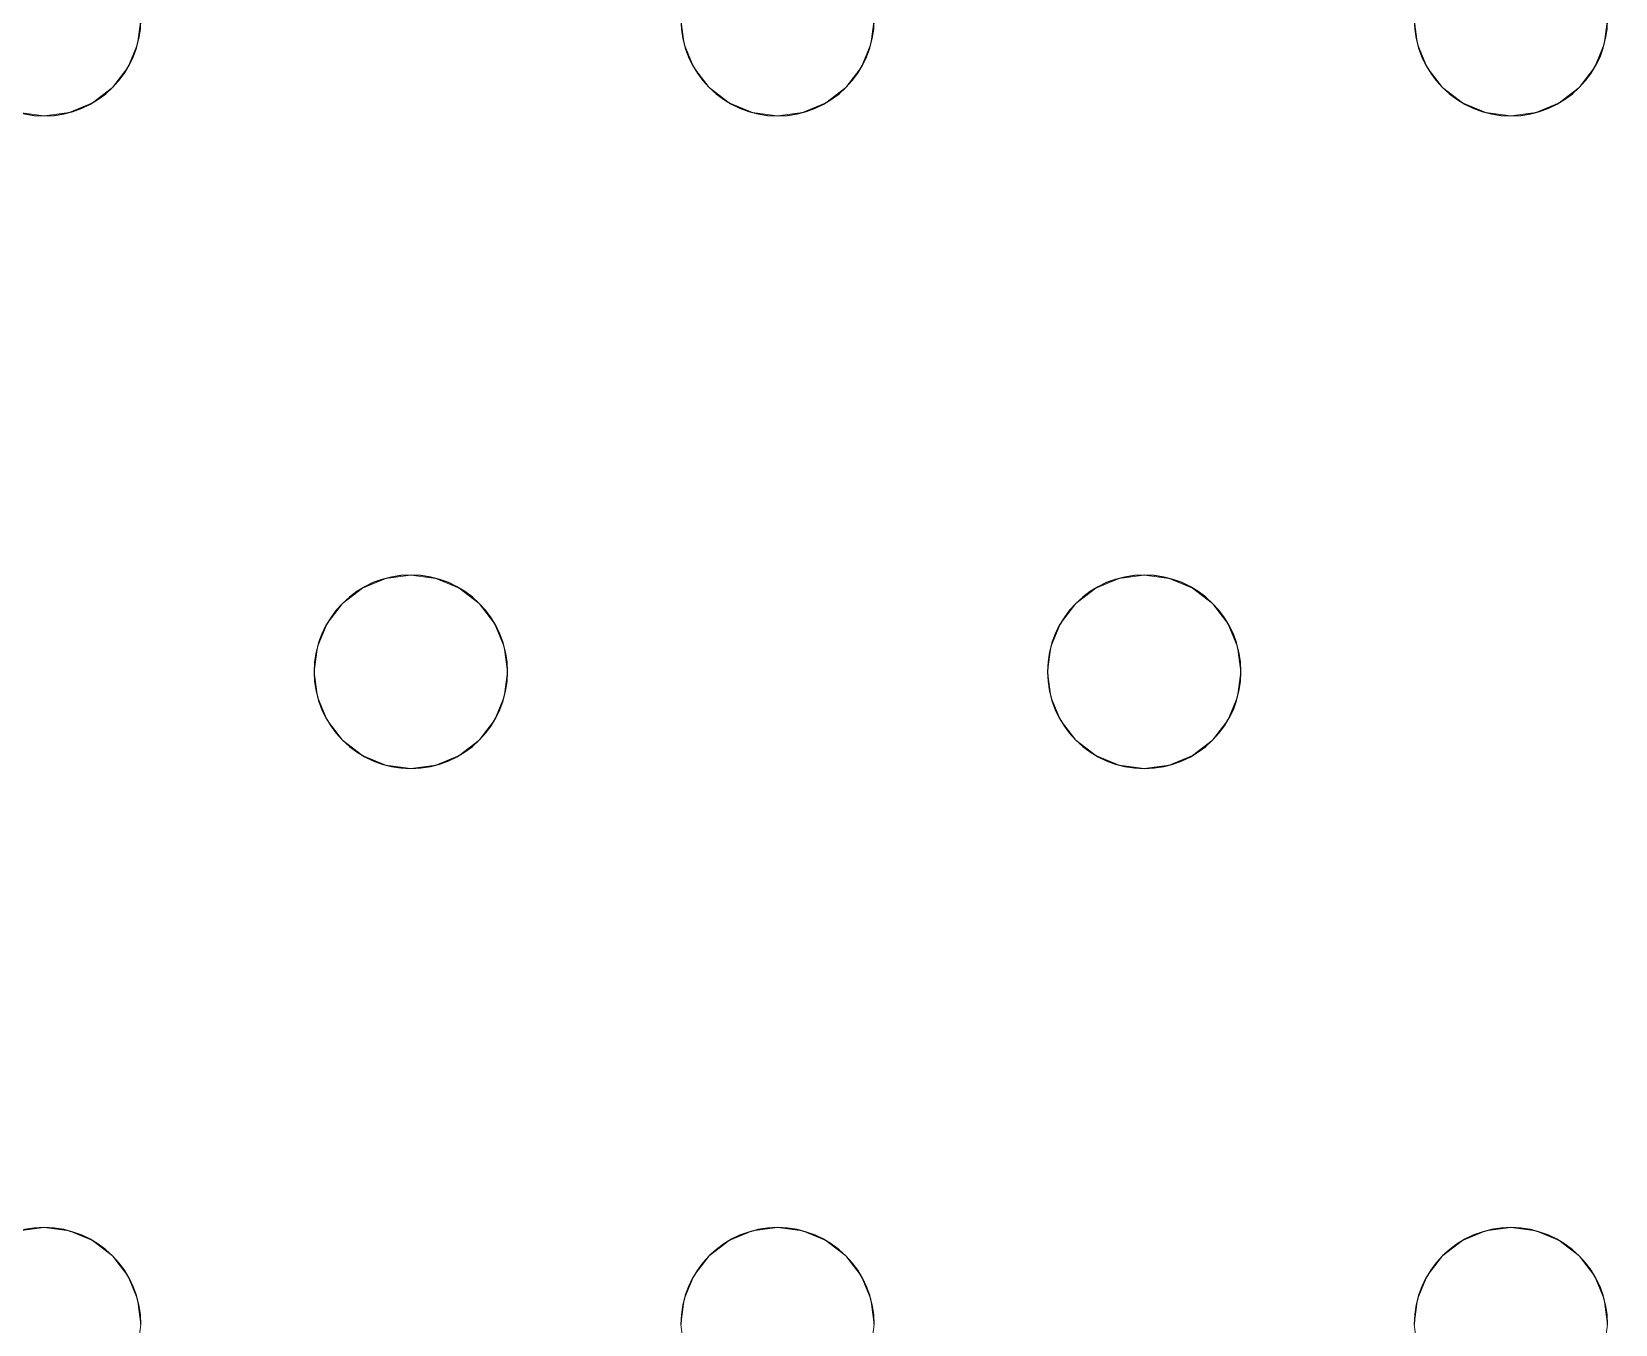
# Model space of a CAD drawing. Header units: millimetres. Extents: x -1 to 1601, y -701 to 1.
# Drawn here: x 1441.6 to 1507.1, y -206 to -152.5 of the extents above; entities that cross this region are included whole.
import ezdxf

# ---------------------------------------------------------------- set-up
doc = ezdxf.new("R2010")
doc.units = ezdxf.units.MM
doc.layers.add('IQ_200_3D', color=1, linetype='Continuous')
doc.layers.add('IQ_204_2D', color=7, linetype='Continuous')

msp = doc.modelspace()

# ---------------------------------------------------------------- linework, layer by layer
at = {"layer": 'IQ_200_3D', "lineweight": 18}
for points, invisible_edges in [([(122.762, -68.034, 850), (1477.238, -68.034, 850), (1477.238, -397.966, 850), (122.762, -397.966, 850)], 10), ([(122.762, -68.034, 860), (122.762, -397.966, 860), (1477.238, -397.966, 860), (1477.238, -68.034, 860)], 5), ([(1524.204, -351, 850), (1489.393, -396.366, 850), (1477.238, -397.966, 850), (1477.238, -68.034, 850)], 13), ([(1477.238, -68.034, 850), (1489.393, -69.634, 850), (1524.204, -115, 850), (1524.204, -351, 850)], 10), ([(1477.238, -397.966, 860), (1524.204, -351, 860), (1524.204, -115, 860), (1477.238, -68.034, 860)], 13), ([(1506.648, -153.035, 888), (1506.784, -152, 888), (1522.151, -119.8, 888), (1506.648, -204.965, 888)], 14), ([(1522.151, -119.8, 888), (1506.784, -206, 888), (1506.648, -204.965, 888)], 13), ([(1506.784, -206, 888), (1522.151, -119.8, 888), (1506.784, -260, 888), (1506.648, -258.965, 888)], 11), ([(1506.648, -153.035, 890), (1506.648, -204.965, 890), (1522.151, -119.8, 890), (1506.784, -152, 890)], 7), ([(1506.784, -260, 890), (1522.151, -119.8, 890), (1506.784, -206, 890), (1506.648, -258.965, 890)], 7), ([(1506.784, -206, 890), (1522.151, -119.8, 890), (1506.648, -204.965, 890)], 3), ([(1506.784, -260, 890), (1506.648, -261.035, 890), (1522.151, -349.072, 890), (1522.151, -119.8, 890)], 10), ([(1522.151, -119.8, 888), (1522.151, -349.072, 888), (1506.784, -260, 888)], 14), ([(1468.451, -152, 888), (1468.587, -153.035, 888), (1446.118, -152, 888), (1445.981, -150.965, 888)], 10), ([(1468.451, -152, 890), (1445.981, -150.965, 890), (1446.118, -152, 890), (1468.587, -153.035, 890)], 5), ([(1476.451, -152, 888), (1476.315, -150.965, 888), (1498.784, -152, 888), (1498.921, -153.035, 888)], 10), ([(1445.981, -153.035, 890), (1446.118, -152, 890), (1446.118, -152, 888), (1445.981, -153.035, 888)], 8), ([(1445.981, -153.035, 888), (1446.118, -152, 888), (1468.587, -153.035, 888), (1468.987, -154, 888)], 10), ([(1445.981, -153.035, 890), (1468.987, -154, 890), (1468.587, -153.035, 890), (1446.118, -152, 890)], 5), ([(1468.451, -152, 890), (1468.587, -153.035, 890), (1468.587, -153.035, 888), (1468.451, -152, 888)], 2), ([(1476.315, -153.035, 890), (1476.451, -152, 890), (1476.451, -152, 888), (1476.315, -153.035, 888)], 8), ([(1476.315, -153.035, 888), (1476.451, -152, 888), (1498.921, -153.035, 888), (1499.32, -154, 888)], 10), ([(1476.451, -152, 890), (1476.315, -153.035, 890), (1498.921, -153.035, 890), (1498.784, -152, 890)], 10), ([(1498.784, -152, 890), (1498.921, -153.035, 890), (1498.921, -153.035, 888), (1498.784, -152, 888)], 2), ([(1506.648, -153.035, 890), (1506.784, -152, 890), (1506.784, -152, 888), (1506.648, -153.035, 888)], 8), ([(1445.582, -154, 890), (1445.981, -153.035, 890), (1445.981, -153.035, 888), (1445.582, -154, 888)], 10), ([(1445.582, -154, 888), (1445.981, -153.035, 888), (1468.987, -154, 888), (1457.284, -175, 888)], 14), ([(1445.582, -154, 890), (1457.284, -175, 890), (1468.987, -154, 890), (1445.981, -153.035, 890)], 7), ([(1468.587, -153.035, 890), (1468.987, -154, 890), (1468.987, -154, 888), (1468.587, -153.035, 888)], 10), ([(1475.915, -154, 890), (1476.315, -153.035, 890), (1476.315, -153.035, 888), (1475.915, -154, 888)], 10), ([(1475.915, -154, 888), (1476.315, -153.035, 888), (1499.32, -154, 888), (1487.618, -175, 888)], 14), ([(1499.32, -154, 890), (1476.315, -153.035, 890), (1475.915, -154, 890), (1487.618, -175, 890)], 13), ([(1499.32, -154, 890), (1498.921, -153.035, 890), (1476.315, -153.035, 890)], 14), ([(1498.921, -153.035, 890), (1499.32, -154, 890), (1499.32, -154, 888), (1498.921, -153.035, 888)], 10), ([(1506.248, -154, 890), (1506.648, -153.035, 890), (1506.648, -153.035, 888), (1506.248, -154, 888)], 10), ([(1506.248, -154, 888), (1506.648, -153.035, 888), (1506.648, -204.965, 888), (1506.248, -204, 888)], 10), ([(1506.648, -204.965, 890), (1506.648, -153.035, 890), (1506.248, -154, 890), (1506.248, -204, 890)], 5), ([(1444.946, -154.828, 890), (1445.582, -154, 890), (1445.582, -154, 888), (1444.946, -154.828, 888)], 10), ([(1444.946, -154.828, 888), (1445.582, -154, 888), (1457.284, -175, 888), (1456.249, -175.136, 888)], 10), ([(1457.284, -175, 890), (1445.582, -154, 890), (1444.946, -154.828, 890), (1456.249, -175.136, 890)], 5), ([(1457.284, -175, 888), (1468.987, -154, 888), (1469.623, -154.828, 888), (1458.32, -175.136, 888)], 5), ([(1468.987, -154, 890), (1457.284, -175, 890), (1469.623, -154.828, 890)], 3), ([(1468.987, -154, 890), (1469.623, -154.828, 890), (1469.623, -154.828, 888), (1468.987, -154, 888)], 10), ([(1475.279, -154.828, 890), (1475.915, -154, 890), (1475.915, -154, 888), (1475.279, -154.828, 888)], 10), ([(1475.279, -154.828, 888), (1475.915, -154, 888), (1487.618, -175, 888), (1486.582, -175.136, 888)], 10), ([(1487.618, -175, 890), (1475.915, -154, 890), (1475.279, -154.828, 890), (1486.582, -175.136, 890)], 5), ([(1487.618, -175, 888), (1499.32, -154, 888), (1499.956, -154.828, 888), (1488.653, -175.136, 888)], 5), ([(1499.956, -154.828, 890), (1499.32, -154, 890), (1487.618, -175, 890), (1488.653, -175.136, 890)], 10), ([(1499.32, -154, 890), (1499.956, -154.828, 890), (1499.956, -154.828, 888), (1499.32, -154, 888)], 10), ([(1505.613, -154.828, 890), (1506.248, -154, 890), (1506.248, -154, 888), (1505.613, -154.828, 888)], 10), ([(1505.613, -154.828, 888), (1506.248, -154, 888), (1506.248, -204, 888), (1505.613, -203.172, 888)], 10), ([(1506.248, -204, 890), (1506.248, -154, 890), (1505.613, -154.828, 890), (1505.613, -203.172, 890)], 5), ([(1444.118, -155.464, 890), (1444.946, -154.828, 890), (1444.946, -154.828, 888), (1444.118, -155.464, 888)], 10), ([(1456.249, -175.136, 888), (1444.118, -155.464, 888), (1444.946, -154.828, 888)], 13), ([(1456.249, -175.136, 890), (1444.946, -154.828, 890), (1444.118, -155.464, 890)], 13), ([(1458.32, -175.136, 890), (1470.451, -155.464, 890), (1469.623, -154.828, 890), (1457.284, -175, 890)], 5), ([(1470.451, -155.464, 888), (1459.284, -175.536, 888), (1458.32, -175.136, 888), (1469.623, -154.828, 888)], 5), ([(1469.623, -154.828, 890), (1470.451, -155.464, 890), (1470.451, -155.464, 888), (1469.623, -154.828, 888)], 10), ([(1474.451, -155.464, 890), (1475.279, -154.828, 890), (1475.279, -154.828, 888), (1474.451, -155.464, 888)], 10), ([(1486.582, -175.136, 888), (1485.618, -175.536, 888), (1474.451, -155.464, 888), (1475.279, -154.828, 888)], 10), ([(1486.582, -175.136, 890), (1475.279, -154.828, 890), (1474.451, -155.464, 890)], 13), ([(1488.653, -175.136, 888), (1499.956, -154.828, 888), (1500.784, -155.464, 888)], 13), ([(1488.653, -175.136, 890), (1500.784, -155.464, 890), (1499.956, -154.828, 890)], 13), ([(1499.956, -154.828, 890), (1500.784, -155.464, 890), (1500.784, -155.464, 888), (1499.956, -154.828, 888)], 10), ([(1504.784, -155.464, 890), (1505.613, -154.828, 890), (1505.613, -154.828, 888), (1504.784, -155.464, 888)], 10), ([(1505.613, -203.172, 888), (1504.784, -202.536, 888), (1504.784, -155.464, 888), (1505.613, -154.828, 888)], 10), ([(1504.784, -155.464, 890), (1505.613, -203.172, 890), (1505.613, -154.828, 890)], 3), ([(1441.082, -155.864, 888), (1442.118, -156, 888), (1429.779, -176.172, 888), (1428.951, -175.536, 888)], 10), ([(1442.118, -156, 890), (1441.082, -155.864, 890), (1429.779, -176.172, 890), (1430.415, -177, 890)], 10), ([(1442.118, -156, 888), (1441.082, -155.864, 888), (1441.082, -155.864, 890), (1442.118, -156, 890)], 10), ([(1443.153, -155.864, 888), (1442.118, -156, 888), (1442.118, -156, 890), (1443.153, -155.864, 890)], 10), ([(1454.456, -176.172, 888), (1453.82, -177, 888), (1442.118, -156, 888), (1443.153, -155.864, 888)], 10), ([(1454.456, -176.172, 890), (1455.284, -175.536, 890), (1443.153, -155.864, 890), (1442.118, -156, 890)], 10), ([(1443.153, -155.864, 890), (1444.118, -155.464, 890), (1444.118, -155.464, 888), (1443.153, -155.864, 888)], 10), ([(1455.284, -175.536, 888), (1443.153, -155.864, 888), (1444.118, -155.464, 888), (1456.249, -175.136, 888)], 5), ([(1455.284, -175.536, 890), (1456.249, -175.136, 890), (1444.118, -155.464, 890), (1443.153, -155.864, 890)], 10), ([(1454.456, -176.172, 888), (1443.153, -155.864, 888), (1455.284, -175.536, 888)], 3), ([(1459.284, -175.536, 890), (1471.416, -155.864, 890), (1470.451, -155.464, 890), (1458.32, -175.136, 890)], 5), ([(1471.416, -155.864, 888), (1459.284, -175.536, 888), (1470.451, -155.464, 888)], 3), ([(1460.113, -176.172, 888), (1459.284, -175.536, 888), (1471.416, -155.864, 888), (1472.451, -156, 888)], 10), ([(1460.113, -176.172, 890), (1472.451, -156, 890), (1471.416, -155.864, 890), (1459.284, -175.536, 890)], 5), ([(1470.451, -155.464, 890), (1471.416, -155.864, 890), (1471.416, -155.864, 888), (1470.451, -155.464, 888)], 10), ([(1472.451, -156, 888), (1471.416, -155.864, 888), (1471.416, -155.864, 890), (1472.451, -156, 890)], 10), ([(1473.486, -155.864, 888), (1472.451, -156, 888), (1472.451, -156, 890), (1473.486, -155.864, 890)], 10), ([(1472.451, -156, 888), (1473.486, -155.864, 888), (1484.789, -176.172, 888), (1484.153, -177, 888)], 10), ([(1473.486, -155.864, 890), (1472.451, -156, 890), (1484.789, -176.172, 890), (1485.618, -175.536, 890)], 10), ([(1473.486, -155.864, 890), (1474.451, -155.464, 890), (1474.451, -155.464, 888), (1473.486, -155.864, 888)], 10), ([(1473.486, -155.864, 888), (1474.451, -155.464, 888), (1485.618, -175.536, 888), (1484.789, -176.172, 888)], 10), ([(1474.451, -155.464, 890), (1473.486, -155.864, 890), (1485.618, -175.536, 890), (1486.582, -175.136, 890)], 10), ([(1500.784, -155.464, 888), (1501.749, -155.864, 888), (1489.618, -175.536, 888), (1488.653, -175.136, 888)], 10), ([(1489.618, -175.536, 890), (1501.749, -155.864, 890), (1500.784, -155.464, 890), (1488.653, -175.136, 890)], 5), ([(1501.749, -155.864, 888), (1502.784, -156, 888), (1490.446, -176.172, 888), (1489.618, -175.536, 888)], 10), ([(1490.446, -176.172, 890), (1501.749, -155.864, 890), (1489.618, -175.536, 890)], 3), ([(1502.784, -156, 888), (1503.82, -155.864, 888), (1491.082, -177, 888), (1490.446, -176.172, 888)], 10), ([(1502.784, -156, 890), (1501.749, -155.864, 890), (1490.446, -176.172, 890), (1491.082, -177, 890)], 10), ([(1503.82, -155.864, 888), (1504.784, -155.464, 888), (1491.481, -177.965, 888), (1491.082, -177, 888)], 10), ([(1503.82, -155.864, 890), (1502.784, -156, 890), (1491.082, -177, 890), (1491.481, -177.965, 890)], 10), ([(1491.618, -179, 888), (1491.481, -177.965, 888), (1504.784, -155.464, 888), (1504.784, -202.536, 888)], 14), ([(1504.784, -155.464, 890), (1503.82, -155.864, 890), (1491.481, -177.965, 890), (1491.618, -179, 890)], 10), ([(1504.784, -155.464, 890), (1491.618, -179, 890), (1504.784, -202.536, 890), (1505.613, -203.172, 890)], 11), ([(1500.784, -155.464, 890), (1501.749, -155.864, 890), (1501.749, -155.864, 888), (1500.784, -155.464, 888)], 10), ([(1502.784, -156, 888), (1501.749, -155.864, 888), (1501.749, -155.864, 890), (1502.784, -156, 890)], 10), ([(1503.82, -155.864, 888), (1502.784, -156, 888), (1502.784, -156, 890), (1503.82, -155.864, 890)], 10), ([(1503.82, -155.864, 890), (1504.784, -155.464, 890), (1504.784, -155.464, 888), (1503.82, -155.864, 888)], 10), ([(1430.415, -177, 888), (1429.779, -176.172, 888), (1442.118, -156, 888), (1453.82, -177, 888)], 14), ([(1453.82, -177, 890), (1454.456, -176.172, 890), (1442.118, -156, 890), (1430.415, -177, 890)], 14), ([(1460.748, -177, 888), (1460.113, -176.172, 888), (1472.451, -156, 888), (1484.153, -177, 888)], 14), ([(1460.113, -176.172, 890), (1460.748, -177, 890), (1472.451, -156, 890)], 14), ([(1472.451, -156, 890), (1460.748, -177, 890), (1484.153, -177, 890), (1484.789, -176.172, 890)], 11), ([(1455.284, -175.536, 890), (1454.456, -176.172, 890), (1454.456, -176.172, 888), (1455.284, -175.536, 888)], 10), ([(1456.249, -175.136, 890), (1455.284, -175.536, 890), (1455.284, -175.536, 888), (1456.249, -175.136, 888)], 10), ([(1456.249, -175.136, 888), (1457.284, -175, 888), (1457.284, -175, 890), (1456.249, -175.136, 890)], 10), ([(1457.284, -175, 888), (1458.32, -175.136, 888), (1458.32, -175.136, 890), (1457.284, -175, 890)], 10), ([(1459.284, -175.536, 890), (1458.32, -175.136, 890), (1458.32, -175.136, 888), (1459.284, -175.536, 888)], 10), ([(1460.113, -176.172, 890), (1459.284, -175.536, 890), (1459.284, -175.536, 888), (1460.113, -176.172, 888)], 10), ([(1485.618, -175.536, 890), (1484.789, -176.172, 890), (1484.789, -176.172, 888), (1485.618, -175.536, 888)], 10), ([(1486.582, -175.136, 890), (1485.618, -175.536, 890), (1485.618, -175.536, 888), (1486.582, -175.136, 888)], 10), ([(1486.582, -175.136, 888), (1487.618, -175, 888), (1487.618, -175, 890), (1486.582, -175.136, 890)], 10), ([(1487.618, -175, 888), (1488.653, -175.136, 888), (1488.653, -175.136, 890), (1487.618, -175, 890)], 10), ([(1489.618, -175.536, 890), (1488.653, -175.136, 890), (1488.653, -175.136, 888), (1489.618, -175.536, 888)], 10), ([(1490.446, -176.172, 890), (1489.618, -175.536, 890), (1489.618, -175.536, 888), (1490.446, -176.172, 888)], 10), ([(1454.456, -176.172, 890), (1453.82, -177, 890), (1453.82, -177, 888), (1454.456, -176.172, 888)], 10), ([(1460.748, -177, 890), (1460.113, -176.172, 890), (1460.113, -176.172, 888), (1460.748, -177, 888)], 10), ([(1484.789, -176.172, 890), (1484.153, -177, 890), (1484.153, -177, 888), (1484.789, -176.172, 888)], 10), ([(1491.082, -177, 890), (1490.446, -176.172, 890), (1490.446, -176.172, 888), (1491.082, -177, 888)], 10), ([(1430.415, -177, 888), (1453.82, -177, 888), (1453.421, -177.965, 888), (1430.815, -177.965, 888)], 5), ([(1453.421, -177.965, 890), (1453.82, -177, 890), (1430.415, -177, 890), (1430.815, -177.965, 890)], 10), ([(1453.82, -177, 890), (1453.421, -177.965, 890), (1453.421, -177.965, 888), (1453.82, -177, 888)], 10), ([(1461.148, -177.965, 890), (1460.748, -177, 890), (1460.748, -177, 888), (1461.148, -177.965, 888)], 10), ([(1483.754, -177.965, 888), (1461.148, -177.965, 888), (1460.748, -177, 888), (1484.153, -177, 888)], 5), ([(1460.748, -177, 890), (1461.148, -177.965, 890), (1483.754, -177.965, 890), (1484.153, -177, 890)], 10), ([(1484.153, -177, 890), (1483.754, -177.965, 890), (1483.754, -177.965, 888), (1484.153, -177, 888)], 10), ([(1491.481, -177.965, 890), (1491.082, -177, 890), (1491.082, -177, 888), (1491.481, -177.965, 888)], 10), ([(1430.951, -179, 888), (1430.815, -177.965, 888), (1453.284, -179, 888), (1453.421, -180.035, 888)], 10), ([(1430.815, -177.965, 888), (1453.421, -177.965, 888), (1453.284, -179, 888)], 13), ([(1453.284, -179, 890), (1453.421, -177.965, 890), (1430.815, -177.965, 890), (1430.951, -179, 890)], 10), ([(1453.421, -177.965, 890), (1453.284, -179, 890), (1453.284, -179, 888), (1453.421, -177.965, 888)], 8), ([(1461.284, -179, 890), (1461.148, -177.965, 890), (1461.148, -177.965, 888), (1461.284, -179, 888)], 2), ([(1483.618, -179, 888), (1461.148, -177.965, 888), (1483.754, -177.965, 888)], 3), ([(1483.618, -179, 888), (1483.754, -180.035, 888), (1461.284, -179, 888), (1461.148, -177.965, 888)], 10), ([(1483.618, -179, 890), (1483.754, -177.965, 890), (1461.148, -177.965, 890), (1461.284, -179, 890)], 10), ([(1483.754, -177.965, 890), (1483.618, -179, 890), (1483.618, -179, 888), (1483.754, -177.965, 888)], 8), ([(1491.618, -179, 890), (1491.481, -177.965, 890), (1491.481, -177.965, 888), (1491.618, -179, 888)], 2), ([(1430.815, -180.035, 888), (1430.951, -179, 888), (1453.421, -180.035, 888), (1453.82, -181, 888)], 10), ([(1453.421, -180.035, 890), (1453.284, -179, 890), (1430.951, -179, 890), (1430.815, -180.035, 890)], 10), ([(1453.284, -179, 890), (1453.421, -180.035, 890), (1453.421, -180.035, 888), (1453.284, -179, 888)], 2), ([(1461.148, -180.035, 890), (1461.284, -179, 890), (1461.284, -179, 888), (1461.148, -180.035, 888)], 8), ([(1461.148, -180.035, 888), (1461.284, -179, 888), (1483.754, -180.035, 888), (1484.153, -181, 888)], 10), ([(1461.148, -180.035, 890), (1484.153, -181, 890), (1483.754, -180.035, 890), (1461.284, -179, 890)], 5), ([(1461.284, -179, 890), (1483.754, -180.035, 890), (1483.618, -179, 890)], 13), ([(1483.618, -179, 890), (1483.754, -180.035, 890), (1483.754, -180.035, 888), (1483.618, -179, 888)], 2), ([(1491.481, -180.035, 890), (1491.618, -179, 890), (1491.618, -179, 888), (1491.481, -180.035, 888)], 8), ([(1491.481, -180.035, 888), (1491.618, -179, 888), (1504.784, -202.536, 888), (1503.82, -202.136, 888)], 10), ([(1504.784, -202.536, 890), (1491.618, -179, 890), (1491.481, -180.035, 890), (1503.82, -202.136, 890)], 5), ([(1430.415, -181, 888), (1430.815, -180.035, 888), (1453.82, -181, 888), (1442.118, -202, 888)], 14), ([(1453.82, -181, 890), (1453.421, -180.035, 890), (1430.815, -180.035, 890), (1430.415, -181, 890)], 10), ([(1453.421, -180.035, 890), (1453.82, -181, 890), (1453.82, -181, 888), (1453.421, -180.035, 888)], 10), ([(1460.748, -181, 890), (1461.148, -180.035, 890), (1461.148, -180.035, 888), (1460.748, -181, 888)], 10), ([(1460.748, -181, 888), (1461.148, -180.035, 888), (1484.153, -181, 888), (1472.451, -202, 888)], 14), ([(1460.748, -181, 890), (1484.153, -181, 890), (1461.148, -180.035, 890)], 3), ([(1483.754, -180.035, 890), (1484.153, -181, 890), (1484.153, -181, 888), (1483.754, -180.035, 888)], 10), ([(1491.082, -181, 890), (1491.481, -180.035, 890), (1491.481, -180.035, 888), (1491.082, -181, 888)], 10), ([(1491.082, -181, 888), (1491.481, -180.035, 888), (1503.82, -202.136, 888)], 14), ([(1503.82, -202.136, 890), (1491.481, -180.035, 890), (1491.082, -181, 890), (1502.784, -202, 890)], 5), ([(1442.118, -202, 888), (1441.082, -202.136, 888), (1429.779, -181.828, 888), (1430.415, -181, 888)], 10), ([(1442.118, -202, 890), (1430.415, -181, 890), (1429.779, -181.828, 890), (1441.082, -202.136, 890)], 5), ([(1442.118, -202, 890), (1454.456, -181.828, 890), (1453.82, -181, 890), (1430.415, -181, 890)], 13), ([(1442.118, -202, 888), (1453.82, -181, 888), (1454.456, -181.828, 888), (1443.153, -202.136, 888)], 5), ([(1453.82, -181, 890), (1454.456, -181.828, 890), (1454.456, -181.828, 888), (1453.82, -181, 888)], 10), ([(1460.113, -181.828, 890), (1460.748, -181, 890), (1460.748, -181, 888), (1460.113, -181.828, 888)], 10), ([(1472.451, -202, 888), (1460.113, -181.828, 888), (1460.748, -181, 888)], 13), ([(1460.113, -181.828, 890), (1471.416, -202.136, 890), (1472.451, -202, 890), (1460.748, -181, 890)], 5), ([(1472.451, -202, 890), (1484.789, -181.828, 890), (1484.153, -181, 890), (1460.748, -181, 890)], 13), ([(1484.153, -181, 888), (1484.789, -181.828, 888), (1472.451, -202, 888)], 14), ([(1484.153, -181, 890), (1484.789, -181.828, 890), (1484.789, -181.828, 888), (1484.153, -181, 888)], 10), ([(1490.446, -181.828, 890), (1491.082, -181, 890), (1491.082, -181, 888), (1490.446, -181.828, 888)], 10), ([(1502.784, -202, 888), (1490.446, -181.828, 888), (1491.082, -181, 888), (1503.82, -202.136, 888)], 5), ([(1502.784, -202, 890), (1491.082, -181, 890), (1490.446, -181.828, 890), (1501.749, -202.136, 890)], 5), ([(1443.153, -202.136, 890), (1455.284, -182.464, 890), (1454.456, -181.828, 890), (1442.118, -202, 890)], 5), ([(1443.153, -202.136, 888), (1454.456, -181.828, 888), (1455.284, -182.464, 888), (1444.118, -202.536, 888)], 5), ([(1454.456, -181.828, 890), (1455.284, -182.464, 890), (1455.284, -182.464, 888), (1454.456, -181.828, 888)], 10), ([(1459.284, -182.464, 890), (1460.113, -181.828, 890), (1460.113, -181.828, 888), (1459.284, -182.464, 888)], 10), ([(1471.416, -202.136, 888), (1459.284, -182.464, 888), (1460.113, -181.828, 888), (1472.451, -202, 888)], 5), ([(1459.284, -182.464, 890), (1471.416, -202.136, 890), (1460.113, -181.828, 890)], 3), ([(1484.789, -181.828, 888), (1485.618, -182.464, 888), (1473.486, -202.136, 888), (1472.451, -202, 888)], 10), ([(1473.486, -202.136, 890), (1485.618, -182.464, 890), (1484.789, -181.828, 890), (1472.451, -202, 890)], 5), ([(1484.789, -181.828, 890), (1485.618, -182.464, 890), (1485.618, -182.464, 888), (1484.789, -181.828, 888)], 10), ([(1489.618, -182.464, 890), (1490.446, -181.828, 890), (1490.446, -181.828, 888), (1489.618, -182.464, 888)], 10), ([(1501.749, -202.136, 888), (1489.618, -182.464, 888), (1490.446, -181.828, 888), (1502.784, -202, 888)], 5), ([(1501.749, -202.136, 890), (1490.446, -181.828, 890), (1489.618, -182.464, 890), (1500.784, -202.536, 890)], 5), ([(1444.118, -202.536, 890), (1456.249, -182.864, 890), (1455.284, -182.464, 890), (1443.153, -202.136, 890)], 5), ([(1444.118, -202.536, 888), (1455.284, -182.464, 888), (1456.249, -182.864, 888), (1444.946, -203.172, 888)], 5), ([(1455.284, -182.464, 890), (1456.249, -182.864, 890), (1456.249, -182.864, 888), (1455.284, -182.464, 888)], 10), ([(1458.32, -182.864, 890), (1459.284, -182.464, 890), (1459.284, -182.464, 888), (1458.32, -182.864, 888)], 10), ([(1470.451, -202.536, 888), (1458.32, -182.864, 888), (1459.284, -182.464, 888), (1471.416, -202.136, 888)], 5), ([(1459.284, -182.464, 890), (1458.32, -182.864, 890), (1470.451, -202.536, 890), (1471.416, -202.136, 890)], 10), ([(1474.451, -202.536, 888), (1473.486, -202.136, 888), (1485.618, -182.464, 888), (1486.582, -182.864, 888)], 10), ([(1474.451, -202.536, 890), (1486.582, -182.864, 890), (1485.618, -182.464, 890), (1473.486, -202.136, 890)], 5), ([(1485.618, -182.464, 890), (1486.582, -182.864, 890), (1486.582, -182.864, 888), (1485.618, -182.464, 888)], 10), ([(1488.653, -182.864, 890), (1489.618, -182.464, 890), (1489.618, -182.464, 888), (1488.653, -182.864, 888)], 10), ([(1500.784, -202.536, 888), (1488.653, -182.864, 888), (1489.618, -182.464, 888), (1501.749, -202.136, 888)], 5), ([(1488.653, -182.864, 890), (1499.956, -203.172, 890), (1500.784, -202.536, 890), (1489.618, -182.464, 890)], 5), ([(1444.118, -202.536, 890), (1444.946, -203.172, 890), (1456.249, -182.864, 890)], 14), ([(1444.946, -203.172, 888), (1456.249, -182.864, 888), (1457.284, -183, 888), (1445.582, -204, 888)], 5), ([(1457.284, -183, 890), (1456.249, -182.864, 890), (1444.946, -203.172, 890), (1445.582, -204, 890)], 10), ([(1468.987, -204, 888), (1468.587, -204.965, 888), (1445.582, -204, 888), (1457.284, -183, 888)], 14), ([(1445.582, -204, 890), (1468.587, -204.965, 890), (1468.987, -204, 890), (1457.284, -183, 890)], 13), ([(1457.284, -183, 888), (1456.249, -182.864, 888), (1456.249, -182.864, 890), (1457.284, -183, 890)], 10), ([(1458.32, -182.864, 888), (1457.284, -183, 888), (1457.284, -183, 890), (1458.32, -182.864, 890)], 10), ([(1457.284, -183, 888), (1458.32, -182.864, 888), (1469.623, -203.172, 888), (1468.987, -204, 888)], 10), ([(1458.32, -182.864, 890), (1457.284, -183, 890), (1469.623, -203.172, 890), (1470.451, -202.536, 890)], 10), ([(1468.987, -204, 890), (1469.623, -203.172, 890), (1457.284, -183, 890)], 14), ([(1458.32, -182.864, 888), (1470.451, -202.536, 888), (1469.623, -203.172, 888)], 13), ([(1474.451, -202.536, 888), (1486.582, -182.864, 888), (1475.279, -203.172, 888)], 3), ([(1474.451, -202.536, 890), (1475.279, -203.172, 890), (1486.582, -182.864, 890)], 14), ([(1475.279, -203.172, 888), (1486.582, -182.864, 888), (1487.618, -183, 888), (1475.915, -204, 888)], 5), ([(1487.618, -183, 890), (1486.582, -182.864, 890), (1475.279, -203.172, 890), (1475.915, -204, 890)], 10), ([(1475.915, -204, 888), (1487.618, -183, 888), (1499.32, -204, 888), (1498.921, -204.965, 888)], 11), ([(1487.618, -183, 890), (1475.915, -204, 890), (1499.32, -204, 890)], 15), ([(1487.618, -183, 888), (1486.582, -182.864, 888), (1486.582, -182.864, 890), (1487.618, -183, 890)], 10), ([(1488.653, -182.864, 888), (1487.618, -183, 888), (1487.618, -183, 890), (1488.653, -182.864, 890)], 10), ([(1487.618, -183, 888), (1488.653, -182.864, 888), (1499.956, -203.172, 888), (1499.32, -204, 888)], 10), ([(1499.956, -203.172, 890), (1488.653, -182.864, 890), (1487.618, -183, 890), (1499.32, -204, 890)], 5), ([(1488.653, -182.864, 888), (1500.784, -202.536, 888), (1499.956, -203.172, 888)], 13), ([(1441.082, -202.136, 888), (1442.118, -202, 888), (1442.118, -202, 890), (1441.082, -202.136, 890)], 10), ([(1442.118, -202, 888), (1443.153, -202.136, 888), (1443.153, -202.136, 890), (1442.118, -202, 890)], 10), ([(1444.118, -202.536, 890), (1443.153, -202.136, 890), (1443.153, -202.136, 888), (1444.118, -202.536, 888)], 10), ([(1471.416, -202.136, 890), (1470.451, -202.536, 890), (1470.451, -202.536, 888), (1471.416, -202.136, 888)], 10), ([(1471.416, -202.136, 888), (1472.451, -202, 888), (1472.451, -202, 890), (1471.416, -202.136, 890)], 10), ([(1472.451, -202, 888), (1473.486, -202.136, 888), (1473.486, -202.136, 890), (1472.451, -202, 890)], 10), ([(1474.451, -202.536, 890), (1473.486, -202.136, 890), (1473.486, -202.136, 888), (1474.451, -202.536, 888)], 10), ([(1501.749, -202.136, 890), (1500.784, -202.536, 890), (1500.784, -202.536, 888), (1501.749, -202.136, 888)], 10), ([(1501.749, -202.136, 888), (1502.784, -202, 888), (1502.784, -202, 890), (1501.749, -202.136, 890)], 10), ([(1502.784, -202, 888), (1503.82, -202.136, 888), (1503.82, -202.136, 890), (1502.784, -202, 890)], 10), ([(1504.784, -202.536, 890), (1503.82, -202.136, 890), (1503.82, -202.136, 888), (1504.784, -202.536, 888)], 10), ([(1444.946, -203.172, 890), (1444.118, -202.536, 890), (1444.118, -202.536, 888), (1444.946, -203.172, 888)], 10), ([(1470.451, -202.536, 890), (1469.623, -203.172, 890), (1469.623, -203.172, 888), (1470.451, -202.536, 888)], 10), ([(1475.279, -203.172, 890), (1474.451, -202.536, 890), (1474.451, -202.536, 888), (1475.279, -203.172, 888)], 10), ([(1500.784, -202.536, 890), (1499.956, -203.172, 890), (1499.956, -203.172, 888), (1500.784, -202.536, 888)], 10), ([(1505.613, -203.172, 890), (1504.784, -202.536, 890), (1504.784, -202.536, 888), (1505.613, -203.172, 888)], 10), ([(1445.582, -204, 890), (1444.946, -203.172, 890), (1444.946, -203.172, 888), (1445.582, -204, 888)], 10), ([(1469.623, -203.172, 890), (1468.987, -204, 890), (1468.987, -204, 888), (1469.623, -203.172, 888)], 10), ([(1475.915, -204, 890), (1475.279, -203.172, 890), (1475.279, -203.172, 888), (1475.915, -204, 888)], 10), ([(1499.956, -203.172, 890), (1499.32, -204, 890), (1499.32, -204, 888), (1499.956, -203.172, 888)], 10), ([(1506.248, -204, 890), (1505.613, -203.172, 890), (1505.613, -203.172, 888), (1506.248, -204, 888)], 10), ([(1445.981, -204.965, 890), (1445.582, -204, 890), (1445.582, -204, 888), (1445.981, -204.965, 888)], 10), ([(1445.981, -204.965, 888), (1445.582, -204, 888), (1468.587, -204.965, 888), (1468.451, -206, 888)], 10), ([(1445.981, -204.965, 890), (1468.451, -206, 890), (1468.587, -204.965, 890), (1445.582, -204, 890)], 5), ([(1468.987, -204, 890), (1468.587, -204.965, 890), (1468.587, -204.965, 888), (1468.987, -204, 888)], 10), ([(1476.315, -204.965, 890), (1475.915, -204, 890), (1475.915, -204, 888), (1476.315, -204.965, 888)], 10), ([(1476.315, -204.965, 888), (1475.915, -204, 888), (1498.921, -204.965, 888), (1498.784, -206, 888)], 10), ([(1498.921, -204.965, 890), (1499.32, -204, 890), (1475.915, -204, 890), (1476.315, -204.965, 890)], 10), ([(1499.32, -204, 890), (1498.921, -204.965, 890), (1498.921, -204.965, 888), (1499.32, -204, 888)], 10), ([(1506.648, -204.965, 890), (1506.248, -204, 890), (1506.248, -204, 888), (1506.648, -204.965, 888)], 10), ([(1446.118, -206, 890), (1445.981, -204.965, 890), (1445.981, -204.965, 888), (1446.118, -206, 888)], 2), ([(1446.118, -206, 888), (1445.981, -204.965, 888), (1468.451, -206, 888), (1468.587, -207.035, 888)], 10), ([(1468.451, -206, 890), (1445.981, -204.965, 890), (1446.118, -206, 890)], 13), ([(1468.587, -204.965, 890), (1468.451, -206, 890), (1468.451, -206, 888), (1468.587, -204.965, 888)], 8), ([(1476.451, -206, 890), (1476.315, -204.965, 890), (1476.315, -204.965, 888), (1476.451, -206, 888)], 2), ([(1498.784, -206, 888), (1498.921, -207.035, 888), (1476.451, -206, 888), (1476.315, -204.965, 888)], 10), ([(1476.451, -206, 890), (1498.921, -207.035, 890), (1498.784, -206, 890), (1476.315, -204.965, 890)], 5), ([(1498.921, -204.965, 890), (1476.315, -204.965, 890), (1498.784, -206, 890)], 3), ([(1498.921, -204.965, 890), (1498.784, -206, 890), (1498.784, -206, 888), (1498.921, -204.965, 888)], 8), ([(1506.784, -206, 890), (1506.648, -204.965, 890), (1506.648, -204.965, 888), (1506.784, -206, 888)], 2), ([(1445.981, -207.035, 890), (1446.118, -206, 890), (1446.118, -206, 888), (1445.981, -207.035, 888)], 8), ([(1445.981, -207.035, 888), (1446.118, -206, 888), (1468.587, -207.035, 888), (1468.987, -208, 888)], 10), ([(1446.118, -206, 890), (1445.981, -207.035, 890), (1468.587, -207.035, 890), (1468.451, -206, 890)], 10), ([(1468.451, -206, 890), (1468.587, -207.035, 890), (1468.587, -207.035, 888), (1468.451, -206, 888)], 2), ([(1476.315, -207.035, 890), (1476.451, -206, 890), (1476.451, -206, 888), (1476.315, -207.035, 888)], 8), ([(1476.451, -206, 888), (1498.921, -207.035, 888), (1476.315, -207.035, 888)], 3), ([(1498.921, -207.035, 890), (1476.451, -206, 890), (1476.315, -207.035, 890)], 13), ([(1498.784, -206, 890), (1498.921, -207.035, 890), (1498.921, -207.035, 888), (1498.784, -206, 888)], 2), ([(1506.648, -207.035, 888), (1506.784, -206, 888), (1506.648, -258.965, 888), (1506.248, -258, 888)], 10), ([(1506.648, -207.035, 890), (1506.784, -206, 890), (1506.784, -206, 888), (1506.648, -207.035, 888)], 8), ([(1506.648, -258.965, 890), (1506.784, -206, 890), (1506.648, -207.035, 890)], 13)]:
    msp.add_3dface(points, dxfattribs=dict(at, invisible_edges=invisible_edges))
at = {"layer": 'IQ_204_2D'}
for centre, start, end in [((1442.118, -152), 180, 360), ((1472.451, -152), 180, 360), ((1502.784, -152), 180, 360), ((1457.284, -179), 0, 180), ((1487.618, -179), 0, 180), ((1457.284, -179), 180, 360), ((1487.618, -179), 180, 360), ((1442.118, -206), 360, 180), ((1472.451, -206), 0, 180), ((1502.784, -206), 0, 180)]:
    msp.add_arc(centre, 4, start, end, dxfattribs=at)

# ---------------------------------------------------------------- meshes
at = {"layer": 'IQ_200_3D', "lineweight": 18}
mesh = msp.add_polyface(dxfattribs=at)
corners = [(1600, 0, 850), (1600, -700, 850), (0, -700, 850), (0, 0, 850), (1210.5, -594, 850), (1211.556, -602.023, 850), (1214.653, -609.5, 850), (1219.58, -615.92, 850), (1226, -620.847, 850), (1233.477, -623.944, 850), (1241.5, -625, 850), (1459.5, -625, 850), (1467.523, -623.944, 850), (1475, -620.847, 850), (1481.42, -615.92, 850), (1486.347, -609.5, 850), (1489.444, -602.023, 850), (1490.5, -594, 850), (1490.5, -476, 850), (1489.444, -467.977, 850), (1486.347, -460.5, 850), (1481.42, -454.08, 850), (1475, -449.153, 850), (1467.523, -446.056, 850), (1459.5, -445, 850), (1241.5, -445, 850), (1233.477, -446.056, 850), (1226, -449.153, 850), (1219.58, -454.08, 850), (1214.653, -460.5, 850), (1211.556, -467.977, 850), (1210.5, -476, 850), (1477.5, -68.034, 850), (122.5, -68.034, 850), (110.412, -69.625, 850), (99.148, -74.291, 850), (89.475, -81.713, 850), (82.053, -91.386, 850), (77.388, -102.65, 850), (75.796, -114.738, 850), (75.796, -351.262, 850), (77.388, -363.35, 850), (82.053, -374.614, 850), (89.475, -384.287, 850), (99.148, -391.709, 850), (110.412, -396.375, 850), (122.5, -397.966, 850), (1477.5, -397.966, 850), (1489.588, -396.375, 850), (1500.852, -391.709, 850), (1510.525, -384.287, 850), (1517.947, -374.614, 850), (1522.612, -363.35, 850), (1524.204, -351.262, 850), (1524.204, -114.738, 850), (1522.612, -102.65, 850), (1517.947, -91.386, 850), (1510.525, -81.713, 850), (1500.852, -74.291, 850), (1489.588, -69.625, 850)]
mesh.append_faces([[corners[k] for k in face] for face in [(37, 3, 36), (35, 3, 34), (4, 46, 31), (31, 46, 30), (55, 0, 54), (16, 1, 15), (14, 1, 13), (21, 49, 20), (11, 1, 10)]], dxfattribs={"vtx0": -1, "vtx1": -1})
mesh.append_faces([[corners[k] for k in face] for face in [(3, 37, 38), (3, 38, 39), (3, 39, 40, 2), (2, 40, 41), (46, 4, 5), (2, 6, 7), (46, 29, 30), (46, 28, 29), (26, 46, 47, 25), (46, 26, 27), (0, 59, 32, 3), (20, 49, 50, 19), (47, 24, 25), (0, 55, 56), (1, 52, 53), (19, 50, 51, 18), (1, 16, 17)]], dxfattribs={"vtx0": -1, "vtx2": -1})
mesh.append_faces([[corners[k] for k in face] for face in [(2, 45, 46, 5), (1, 17, 18, 51)]], dxfattribs={"vtx0": -1, "vtx2": -1, "vtx3": -1})
mesh.append_faces([[corners[k] for k in face] for face in [(41, 42, 2), (35, 36, 3), (33, 34, 3, 32), (43, 44, 2), (44, 45, 2), (42, 43, 2), (5, 6, 2), (27, 28, 46), (7, 8, 2), (8, 9, 2), (58, 59, 0), (56, 57, 0), (57, 58, 0), (51, 52, 1), (23, 24, 47), (11, 12, 1), (12, 13, 1), (14, 15, 1)]], dxfattribs={"vtx1": -1, "vtx2": -1})
mesh.append_faces([[corners[k] for k in face] for face in [(1, 2, 9, 10), (47, 48, 22, 23), (48, 49, 21, 22), (53, 54, 0, 1)]], dxfattribs={"vtx1": -1, "vtx3": -1})
mesh = msp.add_polyface(dxfattribs=at)
corners = [(1600, -700, 900), (1600, -23, 900), (0, -23, 900), (0, -700, 900), (90, -35.113, 900), (1510, -35.113, 900), (1529.382, -37.665, 900), (1547.443, -45.146, 900), (1562.953, -57.047, 900), (1574.854, -72.557, 900), (1582.335, -90.618, 900), (1584.887, -110, 900), (1584.887, -610, 900), (1582.335, -629.382, 900), (1574.854, -647.443, 900), (1562.953, -662.953, 900), (1547.443, -674.854, 900), (1529.382, -682.335, 900), (1510, -684.887, 900), (90, -684.887, 900), (70.618, -682.335, 900), (52.557, -674.854, 900), (37.047, -662.953, 900), (25.146, -647.443, 900), (17.665, -629.382, 900), (15.113, -610, 900), (15.113, -110, 900), (17.665, -90.618, 900), (25.146, -72.557, 900), (37.047, -57.047, 900), (52.557, -45.146, 900), (70.618, -37.665, 900)]
mesh.append_faces([[corners[k] for k in face] for face in [(9, 1, 8), (14, 0, 13), (31, 2, 30), (28, 2, 27), (21, 3, 20), (23, 3, 22)]], dxfattribs={"vtx0": -1, "vtx1": -1})
mesh.append_faces([[corners[k] for k in face] for face in [(1, 9, 10), (1, 11, 12, 0), (0, 14, 15), (0, 18, 19), (2, 28, 29), (3, 23, 24)]], dxfattribs={"vtx0": -1, "vtx2": -1})
mesh.append_faces([[corners[k] for k in face] for face in [(10, 11, 1), (5, 6, 1), (7, 8, 1), (6, 7, 1), (12, 13, 0), (15, 16, 0), (17, 18, 0), (16, 17, 0), (31, 4, 2), (29, 30, 2), (26, 27, 2), (21, 22, 3), (24, 25, 3)]], dxfattribs={"vtx1": -1, "vtx2": -1})
mesh.append_faces([[corners[k] for k in face] for face in [(4, 5, 1, 2), (25, 26, 2, 3), (19, 20, 3, 0)]], dxfattribs={"vtx1": -1, "vtx3": -1})
mesh = msp.add_polyface(dxfattribs=at)
corners = [(1510, -48.392, 890), (90, -48.392, 890), (66.424, -53.082, 890), (46.437, -66.437, 890), (33.082, -86.424, 890), (28.392, -110, 890), (28.392, -610, 890), (33.082, -633.576, 890), (46.437, -653.563, 890), (66.424, -666.918, 890), (90, -671.608, 890), (1510, -671.608, 890), (1533.576, -666.918, 890), (1553.563, -653.563, 890), (1566.918, -633.576, 890), (1571.608, -610, 890), (1571.608, -110, 890), (1566.918, -86.424, 890), (1553.563, -66.437, 890), (1533.576, -53.082, 890), (122.5, -418.034, 890), (1477.5, -418.034, 890), (1489.656, -419.634, 890), (1500.983, -424.326, 890), (1510.71, -431.79, 890), (1518.174, -441.517, 890), (1522.866, -452.844, 890), (1524.466, -465, 890), (1524.466, -605, 890), (1522.866, -617.156, 890), (1518.174, -628.483, 890), (1510.71, -638.21, 890), (1500.983, -645.674, 890), (1489.656, -650.366, 890), (1477.5, -651.966, 890), (122.5, -651.966, 890), (110.344, -650.366, 890), (99.017, -645.674, 890), (89.29, -638.21, 890), (81.826, -628.483, 890), (77.134, -617.156, 890), (75.534, -605, 890), (75.534, -465, 890), (77.134, -452.844, 890), (81.826, -441.517, 890), (89.29, -431.79, 890), (99.017, -424.326, 890), (110.344, -419.634, 890), (122.5, -68.034, 890), (1477.5, -68.034, 890), (1489.588, -69.625, 890), (1500.852, -74.291, 890), (1510.525, -81.713, 890), (1517.947, -91.386, 890), (1522.612, -102.65, 890), (1524.204, -114.738, 890), (1524.204, -351.262, 890), (1522.612, -363.35, 890), (1517.947, -374.614, 890), (1510.525, -384.287, 890), (1500.852, -391.709, 890), (1489.588, -396.375, 890), (1477.5, -397.966, 890), (122.5, -397.966, 890), (110.412, -396.375, 890), (99.148, -391.709, 890), (89.475, -384.287, 890), (82.053, -374.614, 890), (77.388, -363.35, 890), (75.796, -351.262, 890), (75.796, -114.738, 890), (77.388, -102.65, 890), (82.053, -91.386, 890), (89.475, -81.713, 890), (99.148, -74.291, 890), (110.412, -69.625, 890)]
mesh.append_faces([[corners[k] for k in face] for face in [(65, 47, 64), (75, 1, 74), (71, 5, 70), (73, 2, 72)]], dxfattribs={"vtx0": -1, "vtx1": -1})
mesh.append_faces([[corners[k] for k in face] for face in [(15, 28, 29, 14), (11, 32, 33), (16, 55, 56, 15), (54, 17, 18, 53), (53, 18, 19, 52), (52, 19, 0, 51), (0, 50, 51), (10, 37, 38, 9), (64, 47, 20, 63), (8, 39, 40, 7), (39, 8, 9, 38), (69, 42, 43), (1, 75, 48, 0), (3, 71, 72, 2)]], dxfattribs={"vtx0": -1, "vtx2": -1})
mesh.append_faces([[corners[k] for k in face] for face in [(6, 41, 42, 69)]], dxfattribs={"vtx0": -1, "vtx2": -1, "vtx3": -1})
mesh.append_faces([[corners[k] for k in face] for face in [(11, 33, 34, 35), (71, 3, 4, 5)]], dxfattribs={"vtx0": -1, "vtx3": -1})
mesh.append_faces([[corners[k] for k in face] for face in [(49, 50, 0, 48), (36, 37, 10)]], dxfattribs={"vtx1": -1, "vtx2": -1})
mesh.append_faces([[corners[k] for k in face] for face in [(27, 28, 15, 56)]], dxfattribs={"vtx1": -1, "vtx2": -1, "vtx3": -1})
mesh.append_faces([[corners[k] for k in face] for face in [(13, 14, 29, 30), (12, 13, 30, 31), (26, 27, 56, 57), (31, 32, 11, 12), (24, 25, 58, 59), (21, 22, 61, 62), (22, 23, 60, 61), (23, 24, 59, 60), (25, 26, 57, 58), (54, 55, 16, 17), (20, 21, 62, 63), (35, 36, 10, 11), (45, 46, 66, 67), (46, 47, 65, 66), (6, 7, 40, 41), (43, 44, 68, 69), (44, 45, 67, 68), (73, 74, 1, 2), (69, 70, 5, 6)]], dxfattribs={"vtx1": -1, "vtx3": -1})

doc.saveas('drawing.dxf')
